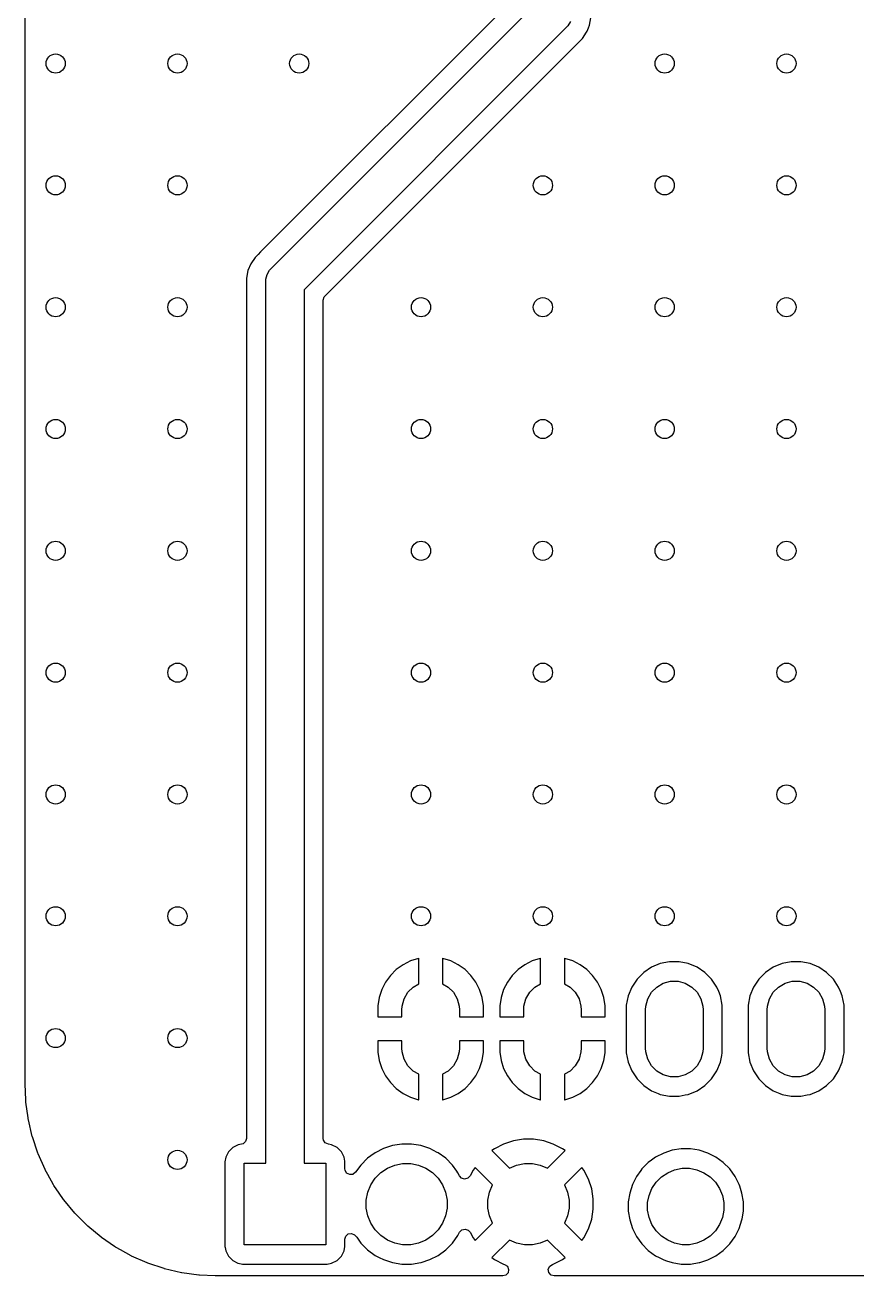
# Model space of a CAD drawing. Extents: x 2.6 to 14.2, y -9.4 to -3.8.
# Drawn here: x 2.558 to 3.241, y -9.426 to -8.399 of the extents above; entities that cross this region are included whole.
import ezdxf

# ---------------------------------------------------------------- set-up
doc = ezdxf.new("R2010")
doc.units = 0
doc.header["$MEASUREMENT"] = 0
doc.layers.add('BLACK', color=7, linetype='CONTINUOUS')

msp = doc.modelspace()

# ---------------------------------------------------------------- linework, layer by layer
at = {"layer": 'BLACK', "linetype": 'CONTINUOUS'}
for p, q in [((2.5581, -9.2682), (2.5581, -8.3038)), ((2.9583, -8.3783), (2.7513, -8.5852)), ((2.7603, -8.5986), (2.9755, -8.3834)), ((3.0037, -8.3995), (3.0023, -8.401)), ((3.0058, -8.3959), (3.0037, -8.3995)), ((3.0207, -8.4011), (3.0215, -8.3991)), ((3.0215, -8.3991), (3.0227, -8.393)), ((3.0023, -8.401), (2.7872, -8.6162)), ((2.8044, -8.6213), (3.0157, -8.41)), ((3.0157, -8.41), (3.0191, -8.4048)), ((3.0157, -8.41), (3.0157, -8.41)), ((3.0191, -8.4048), (3.0195, -8.4039)), ((3.0195, -8.4039), (3.0207, -8.4011)), ((2.7435, -8.5948), (2.7411, -8.6005)), ((2.7469, -8.5896), (2.7435, -8.5948)), ((2.7435, -8.5948), (2.7435, -8.5948)), ((2.7494, -8.5872), (2.7469, -8.5896)), ((2.7513, -8.5852), (2.7494, -8.5872)), ((2.7411, -8.6005), (2.7399, -8.6066)), ((2.7411, -8.6005), (2.7411, -8.6005)), ((2.7558, -8.6076), (2.7569, -8.6037)), ((2.7569, -8.6037), (2.7589, -8.6001)), ((2.7569, -8.6037), (2.7569, -8.6037)), ((2.7589, -8.6001), (2.7603, -8.5986)), ((2.7399, -8.6066), (2.7399, -9.3129)), ((2.7557, -8.6097), (2.7558, -8.6076)), ((2.7557, -9.3333), (2.7557, -8.6097)), ((2.7872, -8.6162), (2.7872, -9.3333)), ((2.8029, -8.6248), (2.8037, -8.6221)), ((2.8029, -9.2039), (2.8029, -8.6248)), ((2.8037, -8.6221), (2.8044, -8.6213)), ((2.8684, -9.1703), (2.8629, -9.1743)), ((2.8745, -9.1672), (2.8684, -9.1703)), ((2.881, -9.1651), (2.8745, -9.1672)), ((2.8813, -9.165), (2.881, -9.1651)), ((2.881, -9.1651), (2.881, -9.1651)), ((2.8813, -9.186), (2.8813, -9.165)), ((2.8813, -9.165), (2.8813, -9.165)), ((2.9012, -9.1651), (2.9009, -9.165)), ((2.9009, -9.165), (2.9009, -9.186)), ((2.9077, -9.1672), (2.9012, -9.1651)), ((2.9012, -9.1651), (2.9012, -9.1651)), ((2.9138, -9.1703), (2.9077, -9.1672)), ((2.9193, -9.1743), (2.9138, -9.1703)), ((2.9684, -9.1703), (2.9629, -9.1743)), ((2.9745, -9.1672), (2.9684, -9.1703)), ((2.981, -9.1651), (2.9745, -9.1672)), ((2.9813, -9.165), (2.981, -9.1651)), ((2.981, -9.1651), (2.981, -9.1651)), ((2.9813, -9.186), (2.9813, -9.165)), ((2.9813, -9.165), (2.9813, -9.165)), ((3.0012, -9.1651), (3.0009, -9.165)), ((3.0009, -9.165), (3.0009, -9.186)), ((3.0077, -9.1672), (3.0012, -9.1651)), ((3.0012, -9.1651), (3.0012, -9.1651)), ((3.0138, -9.1703), (3.0077, -9.1672)), ((3.0193, -9.1743), (3.0138, -9.1703)), ((3.0796, -9.1694), (3.0724, -9.1724)), ((3.0872, -9.1679), (3.0796, -9.1694)), ((3.0796, -9.1694), (3.0796, -9.1694)), ((3.095, -9.1679), (3.0872, -9.1679)), ((3.0872, -9.1679), (3.0872, -9.1679)), ((3.1026, -9.1694), (3.095, -9.1679)), ((3.095, -9.1679), (3.095, -9.1679)), ((3.1098, -9.1724), (3.1026, -9.1694)), ((3.1026, -9.1694), (3.1026, -9.1694)), ((3.1796, -9.1694), (3.1724, -9.1724)), ((3.1872, -9.1679), (3.1796, -9.1694)), ((3.1796, -9.1694), (3.1796, -9.1694)), ((3.195, -9.1679), (3.1872, -9.1679)), ((3.1872, -9.1679), (3.1872, -9.1679)), ((3.2026, -9.1694), (3.195, -9.1679)), ((3.195, -9.1679), (3.195, -9.1679)), ((3.2098, -9.1724), (3.2026, -9.1694)), ((3.2026, -9.1694), (3.2026, -9.1694)), ((2.8581, -9.1791), (2.8541, -9.1846)), ((2.8629, -9.1743), (2.8581, -9.1791)), ((2.9241, -9.1791), (2.9193, -9.1743)), ((2.9281, -9.1846), (2.9241, -9.1791)), ((2.9581, -9.1791), (2.9541, -9.1846)), ((2.9629, -9.1743), (2.9581, -9.1791)), ((3.0241, -9.1791), (3.0193, -9.1743)), ((3.0281, -9.1846), (3.0241, -9.1791)), ((3.066, -9.1767), (3.0605, -9.1822)), ((3.0724, -9.1724), (3.066, -9.1767)), ((3.066, -9.1767), (3.066, -9.1767)), ((3.0724, -9.1724), (3.0724, -9.1724)), ((3.1162, -9.1767), (3.1098, -9.1724)), ((3.1098, -9.1724), (3.1098, -9.1724)), ((3.1217, -9.1822), (3.1162, -9.1767)), ((3.1162, -9.1767), (3.1162, -9.1767)), ((3.166, -9.1767), (3.1605, -9.1822)), ((3.1724, -9.1724), (3.166, -9.1767)), ((3.166, -9.1767), (3.166, -9.1767)), ((3.1724, -9.1724), (3.1724, -9.1724)), ((3.2162, -9.1767), (3.2098, -9.1724)), ((3.2098, -9.1724), (3.2098, -9.1724)), ((3.2217, -9.1822), (3.2162, -9.1767)), ((3.2162, -9.1767), (3.2162, -9.1767)), ((2.851, -9.1907), (2.8489, -9.1972)), ((2.8541, -9.1846), (2.851, -9.1907)), ((2.8724, -9.1929), (2.8767, -9.1886)), ((2.8767, -9.1886), (2.8813, -9.186)), ((2.9009, -9.186), (2.9055, -9.1886)), ((2.9055, -9.1886), (2.9098, -9.1929)), ((2.9312, -9.1907), (2.9281, -9.1846)), ((2.9333, -9.1972), (2.9312, -9.1907)), ((2.951, -9.1907), (2.9489, -9.1972)), ((2.9541, -9.1846), (2.951, -9.1907)), ((2.9724, -9.1929), (2.9767, -9.1886)), ((2.9767, -9.1886), (2.9813, -9.186)), ((3.0009, -9.186), (3.0055, -9.1886)), ((3.0055, -9.1886), (3.0098, -9.1929)), ((3.0312, -9.1907), (3.0281, -9.1846)), ((3.0333, -9.1972), (3.0312, -9.1907)), ((3.0562, -9.1887), (3.0532, -9.1958)), ((3.0605, -9.1822), (3.0562, -9.1887)), ((3.0562, -9.1887), (3.0562, -9.1887)), ((3.0605, -9.1822), (3.0605, -9.1822)), ((3.0724, -9.1929), (3.0767, -9.1886)), ((3.0767, -9.1886), (3.0821, -9.1855)), ((3.0821, -9.1855), (3.088, -9.1839)), ((3.088, -9.1839), (3.0942, -9.1839)), ((3.0942, -9.1839), (3.1001, -9.1855)), ((3.1001, -9.1855), (3.1055, -9.1886)), ((3.1055, -9.1886), (3.1098, -9.1929)), ((3.126, -9.1887), (3.1217, -9.1822)), ((3.1217, -9.1822), (3.1217, -9.1822)), ((3.1276, -9.1924), (3.126, -9.1887)), ((3.126, -9.1887), (3.126, -9.1887)), ((3.1562, -9.1887), (3.1532, -9.1958)), ((3.1605, -9.1822), (3.1562, -9.1887)), ((3.1562, -9.1887), (3.1562, -9.1887)), ((3.1605, -9.1822), (3.1605, -9.1822)), ((3.1724, -9.1929), (3.1767, -9.1886)), ((3.1767, -9.1886), (3.1821, -9.1855)), ((3.1821, -9.1855), (3.188, -9.1839)), ((3.188, -9.1839), (3.1942, -9.1839)), ((3.1942, -9.1839), (3.2001, -9.1855)), ((3.2001, -9.1855), (3.2055, -9.1886)), ((3.2055, -9.1886), (3.2098, -9.1929)), ((3.226, -9.1887), (3.2217, -9.1822)), ((3.2217, -9.1822), (3.2217, -9.1822)), ((3.2276, -9.1924), (3.226, -9.1887)), ((3.226, -9.1887), (3.226, -9.1887)), ((2.8489, -9.1972), (2.8478, -9.2039)), ((2.8677, -9.2042), (2.8693, -9.1983)), ((2.8693, -9.1983), (2.8724, -9.1929)), ((2.9098, -9.1929), (2.9129, -9.1983)), ((2.9129, -9.1983), (2.9145, -9.2042)), ((2.9344, -9.2039), (2.9333, -9.1972)), ((2.9489, -9.1972), (2.9478, -9.2039)), ((2.9677, -9.2042), (2.9693, -9.1983)), ((2.9693, -9.1983), (2.9724, -9.1929)), ((3.0098, -9.1929), (3.0129, -9.1983)), ((3.0129, -9.1983), (3.0145, -9.2042)), ((3.0344, -9.2039), (3.0333, -9.1972)), ((3.0532, -9.1958), (3.0517, -9.2034)), ((3.0532, -9.1958), (3.0532, -9.1958)), ((3.0677, -9.2042), (3.0693, -9.1983)), ((3.0693, -9.1983), (3.0724, -9.1929)), ((3.1098, -9.1929), (3.1129, -9.1983)), ((3.1129, -9.1983), (3.1145, -9.2042)), ((3.129, -9.1958), (3.1276, -9.1924)), ((3.1305, -9.2034), (3.129, -9.1958)), ((3.129, -9.1958), (3.129, -9.1958)), ((3.129, -9.1958), (3.129, -9.1958)), ((3.1532, -9.1958), (3.1517, -9.2034)), ((3.1532, -9.1958), (3.1532, -9.1958)), ((3.1677, -9.2042), (3.1693, -9.1983)), ((3.1693, -9.1983), (3.1724, -9.1929)), ((3.2098, -9.1929), (3.2129, -9.1983)), ((3.2129, -9.1983), (3.2145, -9.2042)), ((3.229, -9.1958), (3.2276, -9.1924)), ((3.2305, -9.2034), (3.229, -9.1958)), ((3.229, -9.1958), (3.229, -9.1958)), ((3.229, -9.1958), (3.229, -9.1958)), ((2.8029, -9.3129), (2.8029, -9.2039)), ((2.8478, -9.2039), (2.8478, -9.2132)), ((2.8675, -9.2073), (2.8677, -9.2042)), ((2.8675, -9.2132), (2.8675, -9.2073)), ((2.9145, -9.2042), (2.9147, -9.2073)), ((2.9147, -9.2073), (2.9147, -9.2132)), ((2.9344, -9.2132), (2.9344, -9.2039)), ((2.9478, -9.2039), (2.9478, -9.2132)), ((2.9675, -9.2073), (2.9677, -9.2042)), ((2.9675, -9.2132), (2.9675, -9.2073)), ((3.0145, -9.2042), (3.0147, -9.2073)), ((3.0147, -9.2073), (3.0147, -9.2132)), ((3.0344, -9.2132), (3.0344, -9.2039)), ((3.0344, -9.2039), (3.0344, -9.2039)), ((3.0517, -9.2034), (3.0517, -9.2034)), ((3.0517, -9.2034), (3.0517, -9.2427)), ((3.0675, -9.2073), (3.0677, -9.2042)), ((3.0675, -9.2388), (3.0675, -9.2073)), ((3.1145, -9.2042), (3.1147, -9.2073)), ((3.1147, -9.2073), (3.1147, -9.2388)), ((3.1305, -9.2427), (3.1305, -9.2034)), ((3.1517, -9.2034), (3.1517, -9.2034)), ((3.1517, -9.2034), (3.1517, -9.2427)), ((3.1675, -9.2073), (3.1677, -9.2042)), ((3.1675, -9.2388), (3.1675, -9.2073)), ((3.2145, -9.2042), (3.2147, -9.2073)), ((3.2147, -9.2073), (3.2147, -9.2388)), ((3.2305, -9.2427), (3.2305, -9.2034)), ((2.8478, -9.2132), (2.8675, -9.2132)), ((2.9147, -9.2132), (2.9344, -9.2132)), ((2.9478, -9.2132), (2.9675, -9.2132)), ((3.0147, -9.2132), (3.0344, -9.2132)), ((2.8478, -9.2329), (2.8478, -9.2422)), ((2.8675, -9.2329), (2.8478, -9.2329)), ((2.8478, -9.2422), (2.8489, -9.249)), ((2.8675, -9.2388), (2.8675, -9.2329)), ((2.8677, -9.2419), (2.8675, -9.2388)), ((2.8693, -9.2479), (2.8677, -9.2419)), ((2.9145, -9.2419), (2.9129, -9.2479)), ((2.9147, -9.2388), (2.9145, -9.2419)), ((2.9344, -9.2329), (2.9147, -9.2329)), ((2.9147, -9.2329), (2.9147, -9.2388)), ((2.9333, -9.249), (2.9344, -9.2422)), ((2.9344, -9.2422), (2.9344, -9.2329)), ((2.9478, -9.2329), (2.9478, -9.2422)), ((2.9675, -9.2329), (2.9478, -9.2329)), ((2.9478, -9.2422), (2.9489, -9.249)), ((2.9675, -9.2388), (2.9675, -9.2329)), ((2.9677, -9.2419), (2.9675, -9.2388)), ((2.9693, -9.2479), (2.9677, -9.2419)), ((3.0145, -9.2419), (3.0129, -9.2479)), ((3.0147, -9.2388), (3.0145, -9.2419)), ((3.0344, -9.2329), (3.0147, -9.2329)), ((3.0147, -9.2329), (3.0147, -9.2388)), ((3.0343, -9.2427), (3.0344, -9.2422)), ((3.0344, -9.2422), (3.0344, -9.2329)), ((3.0677, -9.2419), (3.0675, -9.2388)), ((3.0693, -9.2479), (3.0677, -9.2419)), ((3.1145, -9.2419), (3.1129, -9.2479)), ((3.1147, -9.2388), (3.1145, -9.2419)), ((3.1677, -9.2419), (3.1675, -9.2388)), ((3.1693, -9.2479), (3.1677, -9.2419)), ((3.2145, -9.2419), (3.2129, -9.2479)), ((3.2147, -9.2388), (3.2145, -9.2419)), ((2.8489, -9.249), (2.851, -9.2554)), ((2.8724, -9.2532), (2.8693, -9.2479)), ((2.9129, -9.2479), (2.9098, -9.2532)), ((2.9312, -9.2554), (2.9333, -9.249)), ((2.9489, -9.249), (2.951, -9.2554)), ((2.9724, -9.2532), (2.9693, -9.2479)), ((3.0129, -9.2479), (3.0098, -9.2532)), ((3.0312, -9.2554), (3.0333, -9.249)), ((3.0333, -9.249), (3.0343, -9.2427)), ((3.0517, -9.2427), (3.0517, -9.2427)), ((3.0517, -9.2427), (3.0517, -9.2427)), ((3.0517, -9.2427), (3.0532, -9.2503)), ((3.0532, -9.2503), (3.0532, -9.2503)), ((3.0532, -9.2503), (3.0562, -9.2575)), ((3.0724, -9.2532), (3.0693, -9.2479)), ((3.1129, -9.2479), (3.1098, -9.2532)), ((3.126, -9.2575), (3.129, -9.2503)), ((3.129, -9.2503), (3.1301, -9.2447)), ((3.1301, -9.2447), (3.1305, -9.2427)), ((3.1517, -9.2427), (3.1517, -9.2427)), ((3.1517, -9.2427), (3.1517, -9.2427)), ((3.1517, -9.2427), (3.1532, -9.2503)), ((3.1532, -9.2503), (3.1532, -9.2503)), ((3.1532, -9.2503), (3.1562, -9.2575)), ((3.1724, -9.2532), (3.1693, -9.2479)), ((3.2129, -9.2479), (3.2098, -9.2532)), ((3.226, -9.2575), (3.229, -9.2503)), ((3.229, -9.2503), (3.2301, -9.2447)), ((3.2301, -9.2447), (3.2305, -9.2427)), ((2.851, -9.2554), (2.8541, -9.2615)), ((2.8541, -9.2615), (2.8581, -9.267)), ((2.8767, -9.2576), (2.8724, -9.2532)), ((2.8813, -9.2602), (2.8767, -9.2576)), ((2.8813, -9.2811), (2.8813, -9.2602)), ((2.9055, -9.2576), (2.9009, -9.2602)), ((2.9009, -9.2602), (2.9009, -9.2811)), ((2.9098, -9.2532), (2.9055, -9.2576)), ((2.9241, -9.267), (2.9281, -9.2615)), ((2.9281, -9.2615), (2.9312, -9.2554)), ((2.951, -9.2554), (2.9541, -9.2615)), ((2.9541, -9.2615), (2.9581, -9.267)), ((2.9767, -9.2576), (2.9724, -9.2532)), ((2.9813, -9.2602), (2.9767, -9.2576)), ((2.9813, -9.2811), (2.9813, -9.2602)), ((3.0055, -9.2576), (3.0009, -9.2602)), ((3.0009, -9.2602), (3.0009, -9.2811)), ((3.0098, -9.2532), (3.0055, -9.2576)), ((3.0241, -9.267), (3.0281, -9.2615)), ((3.0281, -9.2615), (3.0312, -9.2554)), ((3.0562, -9.2575), (3.0562, -9.2575)), ((3.0562, -9.2575), (3.0605, -9.2639)), ((3.0767, -9.2576), (3.0724, -9.2532)), ((3.0821, -9.2606), (3.0767, -9.2576)), ((3.088, -9.2622), (3.0821, -9.2606)), ((3.0942, -9.2622), (3.088, -9.2622)), ((3.1001, -9.2606), (3.0942, -9.2622)), ((3.1055, -9.2576), (3.1001, -9.2606)), ((3.1098, -9.2532), (3.1055, -9.2576)), ((3.1217, -9.2639), (3.126, -9.2575)), ((3.1562, -9.2575), (3.1562, -9.2575)), ((3.1562, -9.2575), (3.1605, -9.2639)), ((3.1767, -9.2576), (3.1724, -9.2532)), ((3.1821, -9.2606), (3.1767, -9.2576)), ((3.188, -9.2622), (3.1821, -9.2606)), ((3.1942, -9.2622), (3.188, -9.2622)), ((3.2001, -9.2606), (3.1942, -9.2622)), ((3.2055, -9.2576), (3.2001, -9.2606)), ((3.2098, -9.2532), (3.2055, -9.2576)), ((3.2217, -9.2639), (3.226, -9.2575)), ((2.5581, -9.2684), (2.5581, -9.2682)), ((2.5586, -9.2811), (2.5581, -9.2684)), ((2.8581, -9.267), (2.8629, -9.2718)), ((2.8629, -9.2718), (2.8684, -9.2759)), ((2.9138, -9.2759), (2.9193, -9.2718)), ((2.9193, -9.2718), (2.9241, -9.267)), ((2.9581, -9.267), (2.9629, -9.2718)), ((2.9629, -9.2718), (2.9684, -9.2759)), ((3.0138, -9.2759), (3.0193, -9.2718)), ((3.0193, -9.2718), (3.0241, -9.267)), ((3.0605, -9.2639), (3.0605, -9.2639)), ((3.0605, -9.2639), (3.066, -9.2694)), ((3.066, -9.2694), (3.066, -9.2694)), ((3.066, -9.2694), (3.0724, -9.2737)), ((3.1098, -9.2737), (3.1162, -9.2694)), ((3.1162, -9.2694), (3.1217, -9.2639)), ((3.1605, -9.2639), (3.1605, -9.2639)), ((3.1605, -9.2639), (3.166, -9.2694)), ((3.166, -9.2694), (3.166, -9.2694)), ((3.166, -9.2694), (3.1724, -9.2737)), ((3.2098, -9.2737), (3.2162, -9.2694)), ((3.2162, -9.2694), (3.2217, -9.2639)), ((2.5587, -9.2826), (2.5586, -9.2811)), ((2.5588, -9.2831), (2.5587, -9.2826)), ((2.5606, -9.2961), (2.5588, -9.2831)), ((2.8684, -9.2759), (2.8745, -9.2789)), ((2.8745, -9.2789), (2.881, -9.2811)), ((2.881, -9.2811), (2.881, -9.2811)), ((2.881, -9.2811), (2.8813, -9.2811)), ((2.8813, -9.2811), (2.8813, -9.2811)), ((2.9009, -9.2811), (2.9012, -9.2811)), ((2.9012, -9.2811), (2.9077, -9.2789)), ((2.9077, -9.2789), (2.9138, -9.2759)), ((2.9684, -9.2759), (2.9745, -9.2789)), ((2.9745, -9.2789), (2.981, -9.2811)), ((2.981, -9.2811), (2.981, -9.2811)), ((2.981, -9.2811), (2.9813, -9.2811)), ((2.9813, -9.2811), (2.9813, -9.2811)), ((3.0009, -9.2811), (3.0012, -9.2811)), ((3.0012, -9.2811), (3.0077, -9.2789)), ((3.0077, -9.2789), (3.0138, -9.2759)), ((3.0724, -9.2737), (3.0724, -9.2737)), ((3.0724, -9.2737), (3.0779, -9.276)), ((3.0779, -9.276), (3.0796, -9.2767)), ((3.0796, -9.2767), (3.0796, -9.2767)), ((3.0796, -9.2767), (3.0796, -9.2767)), ((3.0796, -9.2767), (3.0872, -9.2782)), ((3.0872, -9.2782), (3.0872, -9.2782)), ((3.0872, -9.2782), (3.095, -9.2782)), ((3.095, -9.2782), (3.1001, -9.2772)), ((3.1001, -9.2772), (3.1026, -9.2767)), ((3.1026, -9.2767), (3.1098, -9.2737)), ((3.1724, -9.2737), (3.1724, -9.2737)), ((3.1724, -9.2737), (3.1779, -9.276)), ((3.1779, -9.276), (3.1796, -9.2767)), ((3.1796, -9.2767), (3.1796, -9.2767)), ((3.1796, -9.2767), (3.1796, -9.2767)), ((3.1796, -9.2767), (3.1872, -9.2782)), ((3.1872, -9.2782), (3.1872, -9.2782)), ((3.1872, -9.2782), (3.195, -9.2782)), ((3.195, -9.2782), (3.2001, -9.2772)), ((3.2001, -9.2772), (3.2026, -9.2767)), ((3.2026, -9.2767), (3.2098, -9.2737)), ((2.5607, -9.297), (2.5606, -9.2961)), ((2.5608, -9.2975), (2.5607, -9.297)), ((2.564, -9.3112), (2.5608, -9.2975)), ((2.5641, -9.3116), (2.564, -9.3112)), ((2.5686, -9.325), (2.5641, -9.3116)), ((2.7399, -9.3129), (2.7391, -9.3155)), ((2.8031, -9.3142), (2.8029, -9.3129)), ((2.9672, -9.3136), (2.959, -9.3149)), ((2.9756, -9.3136), (2.9672, -9.3136)), ((2.9839, -9.3149), (2.9756, -9.3136)), ((2.725, -9.3239), (2.7245, -9.3249)), ((2.7286, -9.3204), (2.725, -9.3239)), ((2.725, -9.3239), (2.725, -9.3239)), ((2.725, -9.3239), (2.725, -9.3239)), ((2.732, -9.3186), (2.7286, -9.3204)), ((2.7286, -9.3204), (2.7286, -9.3204)), ((2.7286, -9.3204), (2.7286, -9.3204)), ((2.733, -9.3181), (2.732, -9.3186)), ((2.7358, -9.3177), (2.733, -9.3181)), ((2.733, -9.3181), (2.733, -9.3181)), ((2.7371, -9.3173), (2.7358, -9.3177)), ((2.7391, -9.3155), (2.7371, -9.3173)), ((2.8046, -9.3165), (2.8031, -9.3142)), ((2.8071, -9.3177), (2.8046, -9.3165)), ((2.8098, -9.3181), (2.8071, -9.3177)), ((2.8143, -9.3204), (2.8098, -9.3181)), ((2.8098, -9.3181), (2.8098, -9.3181)), ((2.8098, -9.3181), (2.8098, -9.3181)), ((2.8178, -9.3239), (2.8143, -9.3204)), ((2.8143, -9.3204), (2.8143, -9.3204)), ((2.8143, -9.3204), (2.8143, -9.3204)), ((2.8201, -9.3284), (2.8178, -9.3239)), ((2.8178, -9.3239), (2.8178, -9.3239)), ((2.8178, -9.3239), (2.8178, -9.3239)), ((2.8525, -9.3211), (2.8456, -9.3247)), ((2.8599, -9.3187), (2.8525, -9.3211)), ((2.8675, -9.3175), (2.8599, -9.3187)), ((2.8753, -9.3175), (2.8675, -9.3175)), ((2.8675, -9.3175), (2.8675, -9.3175)), ((2.8829, -9.3187), (2.8753, -9.3175)), ((2.8753, -9.3175), (2.8753, -9.3175)), ((2.8903, -9.3211), (2.8829, -9.3187)), ((2.8964, -9.3243), (2.8903, -9.3211)), ((2.8972, -9.3247), (2.8964, -9.3243)), ((2.9436, -9.3213), (2.9414, -9.3229)), ((2.9414, -9.3229), (2.9414, -9.3229)), ((2.9414, -9.3229), (2.9558, -9.3372)), ((2.951, -9.3175), (2.9436, -9.3213)), ((2.959, -9.3149), (2.951, -9.3175)), ((2.959, -9.3149), (2.959, -9.3149)), ((2.9918, -9.3175), (2.9839, -9.3149)), ((2.9871, -9.3372), (3.0014, -9.3229)), ((2.9993, -9.3213), (2.9918, -9.3175)), ((3.0014, -9.3229), (2.9993, -9.3213)), ((3.0895, -9.3226), (3.0824, -9.3249)), ((3.0968, -9.3215), (3.0895, -9.3226)), ((3.1043, -9.3215), (3.0968, -9.3215)), ((3.0968, -9.3215), (3.0968, -9.3215)), ((3.1116, -9.3226), (3.1043, -9.3215)), ((3.1043, -9.3215), (3.1043, -9.3215)), ((3.1187, -9.3249), (3.1116, -9.3226)), ((2.5688, -9.3254), (2.5686, -9.325)), ((2.5745, -9.3383), (2.5688, -9.3254)), ((2.7228, -9.3284), (2.7222, -9.3321)), ((2.7222, -9.3321), (2.7222, -9.4015)), ((2.7245, -9.3249), (2.7228, -9.3284)), ((2.738, -9.4002), (2.738, -9.3333)), ((2.738, -9.3333), (2.7557, -9.3333)), ((2.7872, -9.3333), (2.8049, -9.3333)), ((2.8049, -9.3333), (2.8049, -9.4002)), ((2.8206, -9.3316), (2.8201, -9.3284)), ((2.8207, -9.3321), (2.8206, -9.3316)), ((2.8207, -9.3379), (2.8207, -9.3321)), ((2.8393, -9.3292), (2.8339, -9.3347)), ((2.8421, -9.3272), (2.8393, -9.3292)), ((2.8393, -9.3292), (2.8393, -9.3292)), ((2.8393, -9.3292), (2.8393, -9.3292)), ((2.8456, -9.3247), (2.8421, -9.3272)), ((2.8617, -9.3347), (2.8681, -9.3335)), ((2.8681, -9.3335), (2.8747, -9.3335)), ((2.8747, -9.3335), (2.8811, -9.3347)), ((2.9035, -9.3292), (2.8972, -9.3247)), ((2.909, -9.3347), (2.9035, -9.3292)), ((2.9617, -9.3347), (2.9681, -9.3335)), ((2.9681, -9.3335), (2.9747, -9.3335)), ((2.9747, -9.3335), (2.9811, -9.3347)), ((3.0698, -9.3327), (3.0645, -9.3379)), ((3.0725, -9.3307), (3.0698, -9.3327)), ((3.0698, -9.3327), (3.0698, -9.3327)), ((3.0698, -9.3327), (3.0698, -9.3327)), ((3.0758, -9.3283), (3.0725, -9.3307)), ((3.0824, -9.3249), (3.0758, -9.3283)), ((3.1237, -9.3275), (3.1187, -9.3249)), ((3.1253, -9.3283), (3.1237, -9.3275)), ((3.1313, -9.3327), (3.1253, -9.3283)), ((3.1366, -9.3379), (3.1313, -9.3327)), ((2.5747, -9.3387), (2.5745, -9.3383)), ((2.5745, -9.3383), (2.5745, -9.3383)), ((2.5767, -9.3424), (2.5747, -9.3387)), ((2.5815, -9.351), (2.5767, -9.3424)), ((2.8208, -9.339), (2.8207, -9.3379)), ((2.8221, -9.3414), (2.8208, -9.339)), ((2.8246, -9.3426), (2.8221, -9.3414)), ((2.8273, -9.3424), (2.8246, -9.3426)), ((2.8295, -9.3407), (2.8273, -9.3424)), ((2.8339, -9.3347), (2.8295, -9.3407)), ((2.8456, -9.3455), (2.8502, -9.3409)), ((2.8502, -9.3409), (2.8556, -9.3373)), ((2.8556, -9.3373), (2.8617, -9.3347)), ((2.8811, -9.3347), (2.8872, -9.3373)), ((2.8872, -9.3373), (2.8927, -9.3409)), ((2.8927, -9.3409), (2.8973, -9.3455)), ((2.9126, -9.3397), (2.909, -9.3347)), ((2.9135, -9.341), (2.9126, -9.3397)), ((2.9149, -9.3436), (2.9135, -9.341)), ((2.9164, -9.3454), (2.9149, -9.3436)), ((2.9236, -9.3436), (2.9217, -9.3456)), ((2.926, -9.3389), (2.9236, -9.3436)), ((2.9275, -9.3368), (2.926, -9.3389)), ((2.926, -9.3389), (2.926, -9.3389)), ((2.9419, -9.3511), (2.9275, -9.3368)), ((2.9275, -9.3368), (2.9275, -9.3368)), ((2.9558, -9.3372), (2.9617, -9.3347)), ((2.9811, -9.3347), (2.9871, -9.3372)), ((3.0153, -9.3368), (3.001, -9.3511)), ((3.0169, -9.3389), (3.0153, -9.3368)), ((3.0153, -9.3368), (3.0153, -9.3368)), ((3.0207, -9.3464), (3.0169, -9.3389)), ((3.0601, -9.344), (3.0568, -9.3506)), ((3.0637, -9.3391), (3.0601, -9.344)), ((3.0645, -9.3379), (3.0637, -9.3391)), ((3.0645, -9.3379), (3.0645, -9.3379)), ((3.0645, -9.3379), (3.0645, -9.3379)), ((3.0762, -9.3488), (3.0806, -9.3444)), ((3.0806, -9.3444), (3.0857, -9.341)), ((3.0857, -9.341), (3.0914, -9.3386)), ((3.0914, -9.3386), (3.0975, -9.3374)), ((3.0975, -9.3374), (3.1036, -9.3374)), ((3.1036, -9.3374), (3.1097, -9.3386)), ((3.1097, -9.3386), (3.1154, -9.341)), ((3.1154, -9.341), (3.1205, -9.3444)), ((3.1205, -9.3444), (3.1249, -9.3488)), ((3.141, -9.344), (3.1366, -9.3379)), ((3.142, -9.3459), (3.141, -9.344)), ((2.5818, -9.3514), (2.5815, -9.351)), ((2.5861, -9.3577), (2.5818, -9.3514)), ((2.8394, -9.357), (2.8419, -9.351)), ((2.8419, -9.351), (2.8456, -9.3455)), ((2.8973, -9.3455), (2.9009, -9.351)), ((2.9009, -9.351), (2.9034, -9.357)), ((2.919, -9.3463), (2.9164, -9.3454)), ((2.9217, -9.3456), (2.919, -9.3463)), ((2.9394, -9.357), (2.9419, -9.3511)), ((3.001, -9.3511), (3.0034, -9.357)), ((3.0233, -9.3543), (3.0207, -9.3464)), ((3.0246, -9.3626), (3.0233, -9.3543)), ((3.0233, -9.3543), (3.0233, -9.3543)), ((3.0568, -9.3506), (3.0545, -9.3577)), ((3.0704, -9.3596), (3.0728, -9.3539)), ((3.0728, -9.3539), (3.0762, -9.3488)), ((3.1249, -9.3488), (3.1283, -9.3539)), ((3.1283, -9.3539), (3.1307, -9.3596)), ((3.1444, -9.3506), (3.142, -9.3459)), ((3.1449, -9.3522), (3.1444, -9.3506)), ((3.1444, -9.3506), (3.1444, -9.3506)), ((3.1444, -9.3506), (3.1444, -9.3506)), ((3.1467, -9.3577), (3.1449, -9.3522)), ((2.5896, -9.3629), (2.5861, -9.3577)), ((2.5897, -9.363), (2.5896, -9.3629)), ((2.59, -9.3634), (2.5897, -9.363)), ((2.599, -9.3742), (2.59, -9.3634)), ((2.8381, -9.3635), (2.8394, -9.357)), ((2.8381, -9.37), (2.8381, -9.3635)), ((2.9034, -9.357), (2.9047, -9.3635)), ((2.9047, -9.3635), (2.9047, -9.37)), ((2.9381, -9.3635), (2.9394, -9.357)), ((2.9381, -9.37), (2.9381, -9.3635)), ((3.0034, -9.357), (3.0047, -9.3635)), ((3.0047, -9.3635), (3.0047, -9.37)), ((3.0246, -9.365), (3.0246, -9.3626)), ((3.0246, -9.3709), (3.0246, -9.365)), ((3.0545, -9.3577), (3.0533, -9.365)), ((3.0533, -9.365), (3.0533, -9.3725)), ((3.0692, -9.3656), (3.0704, -9.3596)), ((3.1307, -9.3596), (3.1319, -9.3656)), ((3.1478, -9.365), (3.1467, -9.3577)), ((3.1478, -9.3725), (3.1478, -9.365)), ((2.5993, -9.3746), (2.599, -9.3742)), ((2.6045, -9.3798), (2.5993, -9.3746)), ((2.8394, -9.3765), (2.8381, -9.37)), ((2.9047, -9.37), (2.9034, -9.3765)), ((2.9394, -9.3765), (2.9381, -9.37)), ((3.0047, -9.37), (3.0034, -9.3765)), ((3.0233, -9.3792), (3.0246, -9.3709)), ((3.0533, -9.3725), (3.0545, -9.3798)), ((3.0692, -9.3718), (3.0692, -9.3656)), ((3.0704, -9.3779), (3.0692, -9.3718)), ((3.1319, -9.3718), (3.1307, -9.3779)), ((3.1319, -9.3656), (3.1319, -9.3718)), ((3.1468, -9.3788), (3.1478, -9.3725)), ((2.6093, -9.3845), (2.6045, -9.3798)), ((2.6096, -9.3848), (2.6093, -9.3845)), ((2.6205, -9.3939), (2.6096, -9.3848)), ((2.8419, -9.3825), (2.8394, -9.3765)), ((2.8456, -9.388), (2.8419, -9.3825)), ((2.9009, -9.3825), (2.8973, -9.388)), ((2.9034, -9.3765), (2.9009, -9.3825)), ((2.9275, -9.3968), (2.9419, -9.3824)), ((2.9419, -9.3824), (2.9394, -9.3765)), ((3.0034, -9.3765), (3.001, -9.3824)), ((3.001, -9.3824), (3.0153, -9.3968)), ((3.0207, -9.3872), (3.0233, -9.3792)), ((3.0233, -9.3792), (3.0233, -9.3792)), ((3.0545, -9.3798), (3.0568, -9.3869)), ((3.0728, -9.3836), (3.0704, -9.3779)), ((3.0762, -9.3887), (3.0728, -9.3836)), ((3.1283, -9.3836), (3.1249, -9.3887)), ((3.1307, -9.3779), (3.1283, -9.3836)), ((3.1444, -9.3869), (3.1467, -9.3798)), ((3.1467, -9.3798), (3.1468, -9.3788)), ((2.6208, -9.3941), (2.6205, -9.3939)), ((2.6315, -9.4015), (2.6208, -9.3941)), ((2.8207, -9.3957), (2.8214, -9.393)), ((2.8207, -9.4015), (2.8207, -9.3957)), ((2.8214, -9.393), (2.8235, -9.3912)), ((2.8235, -9.3912), (2.8262, -9.3908)), ((2.8262, -9.3908), (2.8287, -9.392)), ((2.8287, -9.392), (2.8295, -9.3928)), ((2.8295, -9.3928), (2.8304, -9.394)), ((2.8304, -9.394), (2.8339, -9.3988)), ((2.8502, -9.3926), (2.8456, -9.388)), ((2.8556, -9.3963), (2.8502, -9.3926)), ((2.8927, -9.3926), (2.8872, -9.3963)), ((2.8973, -9.388), (2.8927, -9.3926)), ((2.909, -9.3988), (2.9135, -9.3926)), ((2.9135, -9.3926), (2.9149, -9.3899)), ((2.9149, -9.3899), (2.9168, -9.3879)), ((2.9168, -9.3879), (2.9194, -9.3873)), ((2.9194, -9.3873), (2.922, -9.3882)), ((2.922, -9.3882), (2.9236, -9.3899)), ((2.9236, -9.3899), (2.926, -9.3946)), ((2.926, -9.3946), (2.926, -9.3946)), ((2.926, -9.3946), (2.9275, -9.3968)), ((3.0153, -9.3968), (3.0169, -9.3946)), ((3.0169, -9.3946), (3.0207, -9.3872)), ((3.0568, -9.3869), (3.0595, -9.3922)), ((3.0595, -9.3922), (3.0601, -9.3935)), ((3.0601, -9.3935), (3.0645, -9.3995)), ((3.0806, -9.3931), (3.0762, -9.3887)), ((3.0857, -9.3965), (3.0806, -9.3931)), ((3.1205, -9.3931), (3.1154, -9.3965)), ((3.1249, -9.3887), (3.1205, -9.3931)), ((3.1366, -9.3995), (3.141, -9.3935)), ((3.141, -9.3935), (3.1444, -9.3869)), ((2.6324, -9.4021), (2.6315, -9.4015)), ((2.6328, -9.4023), (2.6324, -9.4021)), ((2.6364, -9.4043), (2.6328, -9.4023)), ((2.6451, -9.4092), (2.6364, -9.4043)), ((2.7222, -9.4015), (2.7223, -9.4023)), ((2.7223, -9.4023), (2.7228, -9.4052)), ((2.7228, -9.4052), (2.725, -9.4096)), ((2.8049, -9.4002), (2.738, -9.4002)), ((2.8178, -9.4096), (2.8201, -9.4052)), ((2.8201, -9.4052), (2.8207, -9.4015)), ((2.8201, -9.4052), (2.8201, -9.4052)), ((2.8201, -9.4052), (2.8201, -9.4052)), ((2.8207, -9.4015), (2.8207, -9.4015)), ((2.8339, -9.3988), (2.8393, -9.4043)), ((2.8393, -9.4043), (2.8456, -9.4089)), ((2.8617, -9.3988), (2.8556, -9.3963)), ((2.8681, -9.4001), (2.8617, -9.3988)), ((2.8747, -9.4001), (2.8681, -9.4001)), ((2.8811, -9.3988), (2.8747, -9.4001)), ((2.8872, -9.3963), (2.8811, -9.3988)), ((2.8972, -9.4089), (2.9035, -9.4043)), ((2.9035, -9.4043), (2.909, -9.3988)), ((2.9558, -9.3963), (2.9414, -9.4107)), ((2.9617, -9.3988), (2.9558, -9.3963)), ((2.9681, -9.4001), (2.9617, -9.3988)), ((2.9747, -9.4001), (2.9681, -9.4001)), ((2.9811, -9.3988), (2.9747, -9.4001)), ((2.9871, -9.3963), (2.9811, -9.3988)), ((3.0014, -9.4107), (2.9871, -9.3963)), ((3.0153, -9.3968), (3.0153, -9.3968)), ((3.0645, -9.3995), (3.0698, -9.4048)), ((3.0698, -9.4048), (3.0758, -9.4092)), ((3.0914, -9.3989), (3.0857, -9.3965)), ((3.0975, -9.4001), (3.0914, -9.3989)), ((3.1036, -9.4001), (3.0975, -9.4001)), ((3.1097, -9.3989), (3.1036, -9.4001)), ((3.1154, -9.3965), (3.1097, -9.3989)), ((3.1253, -9.4092), (3.1313, -9.4048)), ((3.1313, -9.4048), (3.1366, -9.3995)), ((2.6455, -9.4094), (2.6451, -9.4092)), ((2.6584, -9.4151), (2.6455, -9.4094)), ((2.6589, -9.4152), (2.6584, -9.4151)), ((2.6722, -9.4197), (2.6589, -9.4152)), ((2.725, -9.4096), (2.725, -9.4096)), ((2.725, -9.4096), (2.725, -9.4096)), ((2.725, -9.4096), (2.7286, -9.4131)), ((2.7286, -9.4131), (2.7286, -9.4131)), ((2.7286, -9.4131), (2.7286, -9.4131)), ((2.7286, -9.4131), (2.7327, -9.4152)), ((2.7327, -9.4152), (2.733, -9.4154)), ((2.733, -9.4154), (2.7367, -9.416)), ((2.7367, -9.416), (2.7367, -9.416)), ((2.7367, -9.416), (2.8061, -9.416)), ((2.8061, -9.416), (2.8098, -9.4154)), ((2.8098, -9.4154), (2.8143, -9.4131)), ((2.8143, -9.4131), (2.8178, -9.4096)), ((2.8456, -9.4089), (2.8489, -9.4105)), ((2.8489, -9.4105), (2.8525, -9.4124)), ((2.8525, -9.4124), (2.8525, -9.4124)), ((2.8525, -9.4124), (2.8525, -9.4124)), ((2.8525, -9.4124), (2.8548, -9.4131)), ((2.8548, -9.4131), (2.8599, -9.4148)), ((2.8599, -9.4148), (2.8675, -9.416)), ((2.8675, -9.416), (2.8675, -9.416)), ((2.8675, -9.416), (2.8753, -9.416)), ((2.8753, -9.416), (2.8829, -9.4148)), ((2.8829, -9.4148), (2.8832, -9.4147)), ((2.8832, -9.4147), (2.8903, -9.4124)), ((2.8903, -9.4124), (2.8972, -9.4089)), ((2.9414, -9.4107), (2.9414, -9.4107)), ((2.9414, -9.4107), (2.9436, -9.4122)), ((2.9436, -9.4122), (2.951, -9.416)), ((2.951, -9.416), (2.9518, -9.4163)), ((2.9518, -9.4163), (2.9541, -9.4178)), ((2.9889, -9.4177), (2.991, -9.4163)), ((2.991, -9.4163), (2.9918, -9.416)), ((2.9918, -9.416), (2.9993, -9.4122)), ((2.9993, -9.4122), (3.0014, -9.4107)), ((3.0014, -9.4107), (3.0014, -9.4107)), ((3.0758, -9.4092), (3.0788, -9.4107)), ((3.0788, -9.4107), (3.0824, -9.4125)), ((3.0824, -9.4125), (3.0824, -9.4125)), ((3.0824, -9.4125), (3.0824, -9.4125)), ((3.0824, -9.4125), (3.0847, -9.4133)), ((3.0847, -9.4133), (3.0895, -9.4148)), ((3.0895, -9.4148), (3.0968, -9.416)), ((3.0968, -9.416), (3.0968, -9.416)), ((3.0968, -9.416), (3.1043, -9.416)), ((3.1043, -9.416), (3.1116, -9.4148)), ((3.1116, -9.4148), (3.112, -9.4147)), ((3.112, -9.4147), (3.1187, -9.4125)), ((3.1187, -9.4125), (3.1253, -9.4092)), ((2.6726, -9.4198), (2.6722, -9.4197)), ((2.6864, -9.4231), (2.6726, -9.4198)), ((2.6868, -9.4231), (2.6864, -9.4231)), ((2.7008, -9.4251), (2.6868, -9.4231)), ((2.7012, -9.4251), (2.7008, -9.4251)), ((2.7143, -9.4257), (2.7012, -9.4251)), ((2.7154, -9.4258), (2.7143, -9.4257)), ((2.7156, -9.4258), (2.7154, -9.4258)), ((2.9503, -9.4258), (2.7156, -9.4258)), ((2.9528, -9.4251), (2.9503, -9.4258)), ((2.9547, -9.4231), (2.9528, -9.4251)), ((2.9541, -9.4178), (2.9551, -9.4204)), ((2.9551, -9.4204), (2.9547, -9.4231)), ((2.9877, -9.4202), (2.9889, -9.4177)), ((2.9881, -9.4229), (2.9877, -9.4202)), ((2.9899, -9.425), (2.9881, -9.4229)), ((2.9925, -9.4258), (2.9899, -9.425)), ((4.3239, -9.4258), (2.9925, -9.4258))]:
    msp.add_line(p, q, dxfattribs=at)
at = {"layer": 'BLACK'}
for centre in [(2.5832, -8.4305), (2.6832, -8.4305), (2.7832, -8.4305), (3.0832, -8.4305), (3.1832, -8.4305), (2.5832, -8.5305), (2.6832, -8.5305), (2.9832, -8.5305), (3.0832, -8.5305), (3.1832, -8.5305), (2.5832, -8.6305), (2.6832, -8.6305), (2.8832, -8.6305), (2.9832, -8.6305), (3.0832, -8.6305), (3.1832, -8.6305), (2.5832, -8.7305), (2.6832, -8.7305), (2.8832, -8.7305), (2.9832, -8.7305), (3.0832, -8.7305), (3.1832, -8.7305), (2.5832, -8.8305), (2.6832, -8.8305), (2.8832, -8.8305), (2.9832, -8.8305), (3.0832, -8.8305), (3.1832, -8.8305), (2.5832, -8.9305), (2.6832, -8.9305), (2.8832, -8.9305), (2.9832, -8.9305), (3.0832, -8.9305), (3.1832, -8.9305), (2.5832, -9.0305), (2.6832, -9.0305), (2.8832, -9.0305), (2.9832, -9.0305), (3.0832, -9.0305), (3.1832, -9.0305), (2.5832, -9.1305), (2.6832, -9.1305), (2.8832, -9.1305), (2.9832, -9.1305), (3.0832, -9.1305), (3.1832, -9.1305), (2.5832, -9.2305), (2.6832, -9.2305), (2.6832, -9.3305)]:
    msp.add_circle(centre, 0.00787, dxfattribs=at)

doc.saveas('drawing.dxf')
